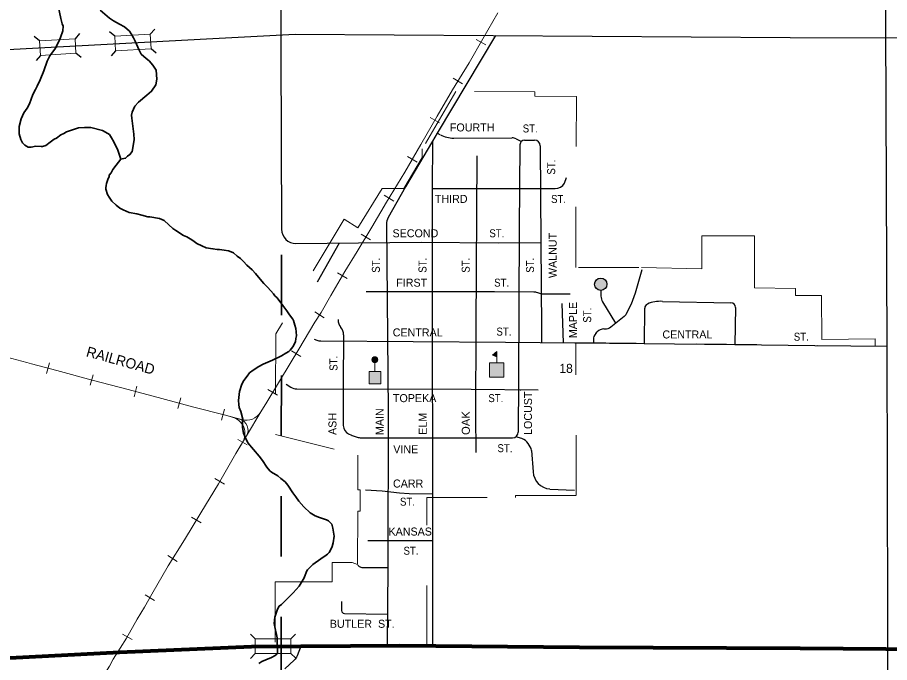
# Model space of a CAD drawing. Extents: x 194.09 to 198.68, y 55.65 to 59.59.
# Drawn here: x 195.365 to 196.811, y 57.116 to 58.185 of the extents above; entities that cross this region are included whole.
import ezdxf
from ezdxf.enums import TextEntityAlignment as Align

# ---------------------------------------------------------------- set-up
doc = ezdxf.new("R2010")
doc.units = 0
doc.header["$LTSCALE"] = 0.0061
doc.linetypes.add('DOT_DASHED', pattern=[7.7, 5, -1.2, 0.3, -1.2])
doc.linetypes.add('LONG_DASHED', pattern=[7.5, 6, -1.5])
for name, color, linetype, lineweight in [('12', 7, 'Continuous', 80), ('14', 7, 'Continuous', 25), ('17', 7, 'Continuous', 13), ('2', 7, 'DOT_DASHED', 35), ('21', 7, 'Continuous', 25), ('25', 7, 'Continuous', 35), ('32', 7, 'Continuous', 25), ('36', 7, 'Continuous', 13), ('4', 7, 'LONG_DASHED', 13)]:
    doc.layers.add(name, color=color, linetype=linetype, lineweight=lineweight)
doc.layers.add('45', color=7, linetype='Continuous')
doc.layers.add('49', color=7, linetype='Continuous')

msp = doc.modelspace()

# ---------------------------------------------------------------- hatches: boundary and pattern name
at = {"layer": '14'}
msp.add_hatch(color=256, dxfattribs=at).paths.add_polyline_path([(196.321869, 57.74318, 1), (196.342387, 57.74318, 1)])
at = {"layer": '32'}
for points in [[(196.159848, 57.623106), (196.152841, 57.625947), (196.159848, 57.632008)], [(196.147727, 57.589205), (196.147727, 57.613258), (196.17178, 57.613258), (196.17178, 57.589205)]]:
    msp.add_hatch(color=256, dxfattribs=at).paths.add_polyline_path(points)
at = {"layer": '36'}
for points in [[(195.957959, 57.613357, 1), (195.957533, 57.623158, 1)], [(195.948106, 57.57822), (195.948106, 57.598485), (195.967614, 57.598485), (195.967614, 57.57822)]]:
    msp.add_hatch(color=256, dxfattribs=at).paths.add_polyline_path(points)

# ---------------------------------------------------------------- linework, layer by layer
at = {"layer": '12'}
msp.add_lwpolyline([(194.133333, 57.0875), (194.619697, 57.090909), (194.833144, 57.098674), (195.170644, 57.114773), (195.534659, 57.133523), (195.75322, 57.142992), (195.999242, 57.144508), (196.297159, 57.142045), (196.662689, 57.140341), (196.875758, 57.138826), (196.951705, 57.1375)], dxfattribs=at)
at = {"layer": '14'}
for p, q in [((196.066288, 57.990909), (196.061174, 57.99375)), ((196.088447, 57.985417), (196.185038, 57.985606)), ((196.192045, 57.984091), (196.200568, 57.979735)), ((196.205871, 57.981818), (196.222348, 57.981818)), ((196.27197, 57.910606), (196.275568, 57.920265)), ((196.05303, 57.901705), (196.256629, 57.901705)), ((195.898485, 57.811364), (195.862311, 57.74678)), ((196.332197, 57.732955), (196.332386, 57.723674)), ((196.335227, 57.713826), (196.356818, 57.678788)), ((196.43428, 57.714773), (196.547917, 57.7125)), ((196.267614, 57.711364), (196.269697, 57.646402)), ((196.404924, 57.703598), (196.404167, 57.645076)), ((196.555303, 57.704735), (196.554545, 57.643561)), ((195.89697, 57.684848), (195.89697, 57.683902)), ((195.900947, 57.672348), (195.901515, 57.671591)), ((196.323864, 57.661553), (196.326326, 57.664394)), ((196.3375, 57.669129), (196.339394, 57.669129)), ((195.857197, 57.652462), (195.861364, 57.650758)), ((196.319886, 57.651515), (196.319886, 57.646023)), ((195.810795, 57.577462), (195.818561, 57.572727)), ((196.198864, 57.568371), (196.199621, 57.568371)), ((195.914205, 57.495265), (195.919129, 57.492992)), ((195.920265, 57.492614), (195.926894, 57.490152)), ((196.201515, 57.487689), (196.191477, 57.49053)), ((196.217614, 57.467614), (196.220076, 57.432197)), ((196.247538, 57.403977), (196.288826, 57.402083)), ((195.946023, 57.318939), (196.053409, 57.318939)), ((195.929356, 57.277841), (195.932008, 57.275758)), ((195.937879, 57.273674), (195.979545, 57.273674)), ((195.902652, 57.217614), (195.902652, 57.202462)), ((195.907386, 57.197727), (195.978977, 57.196402))]:
    msp.add_line(p, q, dxfattribs=at)
for points in [[(195.798674, 59.543939), (195.8, 58.719697), (195.80322, 57.83428)], [(196.806061, 59.543939), (196.803409, 58.30322), (196.806061, 57.64053), (196.809091, 56.530682), (196.80947, 55.756061)], [(194.133333, 58.09678), (194.677652, 58.1), (194.885038, 58.107008), (195.678977, 58.15), (195.825568, 58.157765), (196.645833, 58.152083), (197.083333, 58.150947), (197.921212, 58.149053)], [(196.157765, 58.155303), (196.061174, 57.99375), (196.05322, 57.980114), (196.008712, 57.904545), (195.979735, 57.853977)], [(196.05322, 57.980114), (196.05303, 57.901705), (196.052652, 57.696591), (196.053409, 57.396023), (196.053409, 57.318939), (196.05322, 57.143939)], [(196.198295, 57.974432), (196.19697, 57.835795), (196.195644, 57.582765), (196.195455, 57.498295)], [(196.231818, 57.972538), (196.232955, 57.812121), (196.233902, 57.669508), (196.233902, 57.64697)], [(196.126515, 57.956061), (196.125189, 57.672159), (196.124811, 57.527652), (196.125, 57.464583)], [(195.976894, 57.842235), (195.980114, 57.532386), (195.979545, 57.273674), (195.978409, 57.144508)], [(195.826894, 57.810606), (196.03428, 57.812689), (196.162121, 57.811553), (196.232955, 57.812121)], [(196.400189, 57.766856), (196.389015, 57.72822), (196.382386, 57.710227), (196.375, 57.695076), (196.373674, 57.692803), (196.372348, 57.691288), (196.370833, 57.689962), (196.348864, 57.672348)], [(195.943182, 57.731439), (196.155871, 57.731439), (196.221402, 57.730682), (196.222159, 57.730682), (196.223106, 57.730492), (196.223864, 57.730492), (196.225379, 57.730114), (196.227273, 57.729735), (196.233902, 57.727462), (196.28125, 57.727462)], [(195.905871, 57.659659), (195.905492, 57.577273), (195.905492, 57.509091)], [(195.868371, 57.649242), (196.174053, 57.647348), (196.404167, 57.645076), (196.554545, 57.643561), (196.686932, 57.641856), (196.806061, 57.64053)], [(195.828409, 57.569886), (196.117235, 57.569508), (196.22822, 57.568371)], [(195.933523, 57.489015), (196.089015, 57.488826), (196.185985, 57.488826)], [(195.942045, 57.402462), (195.970076, 57.400947), (195.998674, 57.397538), (196.014773, 57.396402), (196.053409, 57.396023)], [(195.835795, 57.144508), (195.828977, 57.127462), (195.827841, 57.125379), (195.826894, 57.123674), (195.825758, 57.12197), (195.824242, 57.120644), (195.808333, 57.106061)]]:
    msp.add_lwpolyline(points, dxfattribs=at)
msp.add_circle((196.332128, 57.74318), 0.010259, dxfattribs=at)
for centre, radius, start, end in [((196.08865, 58.03275), 0.047349, 241.8584, 269.78779), ((196.185427, 57.970445), 0.015167, 64.12692, 91.1327), ((196.205818, 57.974242), 0.007576, 90, 178.82286), ((196.222386, 57.972348), 0.00947, 0.84253, 90), ((196.255924, 57.920612), 0.01891, 272.09678, 328.05381), ((196.000617, 57.842741), 0.023674, 151.48445, 181.09869), ((195.826897, 57.83428), 0.023674, 180.20853, 270), ((196.351309, 57.723799), 0.018923, 180.4773, 211.80599), ((196.430318, 57.664089), 0.050838, 85.53039, 114.20127), ((196.412536, 57.703528), 0.007576, 113.80594, 179.22316), ((196.547682, 57.704883), 0.00762, 359.43028, 88.23374), ((195.915909, 57.683947), 0.018939, 180, 217.40536), ((195.88701, 57.659536), 0.01886, 0.2589, 39.72893), ((196.339393, 57.68428), 0.015152, 270, 308.41806), ((196.335038, 57.65144), 0.015152, 137.86241, 180), ((196.337443, 57.653977), 0.015152, 90, 136.97493), ((195.868724, 57.667838), 0.018599, 246.68692, 268.91214), ((195.828467, 57.588826), 0.018939, 238.3925, 270), ((195.920644, 57.509073), 0.015152, 180, 245.05609), ((196.185985, 57.498295), 0.00947, 270, 0), ((195.926816, 57.510367), 0.018939, 245.85446, 250.01689), ((195.933457, 57.507955), 0.018939, 249.90477, 270), ((196.189252, 57.461458), 0.028956, 12.32353, 64.94349), ((196.249993, 57.433915), 0.029967, 183.28624, 265.3091), ((195.937916, 57.283095), 0.009421, 231.15616, 269.81597), ((195.907386, 57.202466), 0.004735, 180, 268.93628)]:
    msp.add_arc(centre, radius, start, end, dxfattribs=at)
at = {"layer": '17'}
for p, q in [((196.125568, 58.148864), (196.141477, 58.139583)), ((196.0875, 58.084659), (196.10303, 58.075)), ((196.049242, 58.019697), (196.065152, 58.010606)), ((196.011742, 57.954735), (196.027652, 57.945644)), ((195.973295, 57.89072), (195.989015, 57.881061)), ((195.934848, 57.826136), (195.950568, 57.816667)), ((195.896023, 57.761932), (195.911932, 57.752652)), ((195.858333, 57.697538), (195.873864, 57.6875)), ((195.819508, 57.633144), (195.835227, 57.623485)), ((195.413826, 57.595265), (195.418561, 57.613068)), ((195.486174, 57.575758), (195.491098, 57.593371)), ((195.558712, 57.556629), (195.563447, 57.574242)), ((195.780492, 57.568939), (195.796212, 57.55947)), ((195.63125, 57.537311), (195.635985, 57.555114)), ((195.703788, 57.518182), (195.708523, 57.535985)), ((195.730682, 57.486174), (195.746402, 57.476894)), ((195.692803, 57.421402), (195.708712, 57.412121)), ((195.653977, 57.357386), (195.669697, 57.347917)), ((195.614773, 57.29375), (195.630303, 57.283902)), ((195.576894, 57.228598), (195.592803, 57.219318)), ((195.539394, 57.163447), (195.555492, 57.154545))]:
    msp.add_line(p, q, dxfattribs=at)
for points in [[(195.76875, 57.531629), (195.778598, 57.547917), (195.801136, 57.585417), (195.832008, 57.635606), (195.858523, 57.680492), (195.868561, 57.696212), (195.884659, 57.724432), (195.908144, 57.764205), (195.92822, 57.797348), (195.952841, 57.837879), (195.977273, 57.879356), (196.007386, 57.928788), (196.033902, 57.974621), (196.060985, 58.021591), (196.086553, 58.06553), (196.114015, 58.110038), (196.136742, 58.149621), (196.161364, 58.192803)], [(195.858523, 57.680492), (195.868561, 57.696212), (195.884659, 57.724432), (195.908144, 57.764205), (195.92822, 57.797348), (195.952841, 57.837879), (195.977273, 57.879356), (196.007386, 57.928788), (196.033902, 57.974621), (196.060985, 58.021591), (196.086553, 58.06553), (196.114015, 58.110038), (196.136742, 58.149621), (196.161364, 58.192803)], [(195.76875, 57.531629), (195.778598, 57.547917), (195.801136, 57.585417), (195.832008, 57.635606), (195.858523, 57.680492)], [(195.381061, 57.613826), (195.347727, 57.622538), (195.314205, 57.63125), (195.273106, 57.642803), (195.220265, 57.657386), (195.176515, 57.669697)], [(195.736932, 57.518939), (195.708144, 57.526705), (195.657955, 57.539773), (195.604735, 57.553977), (195.548864, 57.56875), (195.489205, 57.58447), (195.430492, 57.600568), (195.388636, 57.611553), (195.381061, 57.613826), (195.347727, 57.622538)], [(195.430492, 57.600568), (195.388636, 57.611553), (195.381061, 57.613826)], [(195.733523, 57.519886), (195.708144, 57.526705), (195.657955, 57.539773), (195.604735, 57.553977), (195.548864, 57.56875), (195.489205, 57.58447), (195.430492, 57.600568)], [(195.76875, 57.531629), (195.744886, 57.491856), (195.727462, 57.462689)], [(195.563826, 57.188258), (195.575758, 57.208333), (195.588258, 57.229545), (195.615152, 57.276894), (195.642235, 57.319886), (195.669318, 57.364773), (195.698485, 57.4125), (195.727462, 57.462689), (195.744886, 57.491856)], [(195.517803, 57.110417), (195.524242, 57.122159), (195.535417, 57.14053), (195.546212, 57.156629), (195.563826, 57.188258), (195.575758, 57.208333), (195.588258, 57.229545), (195.615152, 57.276894), (195.642235, 57.319886), (195.669318, 57.364773), (195.698485, 57.4125), (195.727462, 57.462689), (195.738447, 57.481061)], [(195.535417, 57.14053), (195.546212, 57.156629), (195.563826, 57.188258)], [(195.510227, 57.098106), (195.517803, 57.110417), (195.524242, 57.122159), (195.535417, 57.14053)]]:
    msp.add_lwpolyline(points, dxfattribs=at)
for centre, radius, start, end in [((195.744455, 57.546358), 0.028409, 253.68931, 328.83485), ((195.74442, 57.546295), 0.028409, 254.81416, 328.8407), ((195.714085, 57.495692), 0.028409, 329.14579, 74.96218), ((195.728668, 57.501597), 0.018939, 329.11153, 74.99868)]:
    msp.add_arc(centre, radius, start, end, dxfattribs=at)
at = {"layer": '2'}
msp.add_line((195.802273, 57.092045), (195.80322, 57.835038), dxfattribs=at)
at = {"layer": '21'}
for p, q in [((195.592992, 58.165909), (195.585606, 58.157386)), ((195.401894, 58.146402), (195.393371, 58.153598)), ((195.468182, 58.158523), (195.460985, 58.15)), ((195.526705, 58.153977), (195.517992, 58.161174)), ((195.595455, 58.125947), (195.586932, 58.133333)), ((195.403409, 58.122348), (195.396212, 58.113826)), ((195.471023, 58.11875), (195.462311, 58.125947)), ((195.52803, 58.129924), (195.520644, 58.121402)), ((195.759659, 57.155492), (195.751515, 57.163258)), ((195.826515, 57.163636), (195.81875, 57.155492)), ((195.759659, 57.131439), (195.751894, 57.123295)), ((195.826894, 57.123674), (195.81875, 57.131439))]:
    msp.add_line(p, q, dxfattribs=at)
at = {"layer": '21', "lineweight": 13}
for points in [[(195.403409, 58.122348), (195.462311, 58.125947), (195.460985, 58.15), (195.401894, 58.146402)], [(195.52803, 58.129924), (195.586932, 58.133333), (195.585606, 58.157386), (195.526705, 58.153977)], [(195.759659, 57.131439), (195.81875, 57.131439), (195.81875, 57.155492), (195.759659, 57.155492)]]:
    msp.add_lwpolyline(points, close=True, dxfattribs=at)
at = {"layer": '25'}
for points in [[(195.432576, 58.207386), (195.4375, 58.183523), (195.439773, 58.174432), (195.441098, 58.170644), (195.44072, 58.163258), (195.436932, 58.151894), (195.435417, 58.149242), (195.428598, 58.134091), (195.419318, 58.121591), (195.414583, 58.113068), (195.409091, 58.096591), (195.40322, 58.081818), (195.398106, 58.071591), (195.395455, 58.065909), (195.391098, 58.057765), (195.385227, 58.042235), (195.381439, 58.034848), (195.376136, 58.027083), (195.371402, 58.017424), (195.368371, 58.004545), (195.368182, 57.992424), (195.370833, 57.982955), (195.374053, 57.977652), (195.377841, 57.973485), (195.382955, 57.970265), (195.388068, 57.970265), (195.395644, 57.97197), (195.404735, 57.971591), (195.407197, 57.971212), (195.4125, 57.972917), (195.419508, 57.978598), (195.426136, 57.983523), (195.429924, 57.985417), (195.4375, 57.99072), (195.442424, 57.992992), (195.44678, 57.995455), (195.455114, 57.998295), (195.459848, 58.000189), (195.466856, 58.002083), (195.476326, 58.00303), (195.487121, 58.002652), (195.506439, 57.998106), (195.511553, 57.995076), (195.517803, 57.991288), (195.521402, 57.985985), (195.525379, 57.979356), (195.531818, 57.965152), (195.53447, 57.957197), (195.536932, 57.950568), (195.538826, 57.950758), (195.544697, 57.952083), (195.548106, 57.955303), (195.551705, 57.957955), (195.555303, 57.963258), (195.557386, 57.972348), (195.559091, 57.983144), (195.558144, 57.992045), (195.555114, 58.018561), (195.554735, 58.023295), (195.555492, 58.028409), (195.559848, 58.038258), (195.566098, 58.045076), (195.579924, 58.05625), (195.587689, 58.063068), (195.594697, 58.073674), (195.596591, 58.082955), (195.595455, 58.097727), (195.589773, 58.106061), (195.583523, 58.113258), (195.578977, 58.117045), (195.570265, 58.124432), (195.567424, 58.13125), (195.560417, 58.145833), (195.557576, 58.151326), (195.554167, 58.158144), (195.550947, 58.162311), (195.542614, 58.169886), (195.534848, 58.173864), (195.524621, 58.179735), (195.517992, 58.18428), (195.502652, 58.197159)], [(195.536932, 57.950568), (195.528977, 57.94053), (195.523674, 57.933333), (195.520644, 57.92803), (195.517614, 57.923864), (195.517235, 57.92197), (195.515341, 57.916856), (195.512879, 57.910227), (195.512311, 57.906818), (195.511742, 57.902841), (195.511932, 57.900568), (195.514962, 57.891667), (195.517424, 57.887689), (195.52197, 57.881061), (195.528788, 57.874432), (195.535227, 57.869129), (195.54072, 57.866477), (195.550568, 57.862121), (195.563068, 57.859659), (195.571591, 57.857576), (195.581439, 57.855114), (195.584659, 57.855114), (195.600758, 57.852273), (195.608333, 57.848864), (195.616477, 57.841477), (195.623106, 57.835606), (195.627841, 57.832008), (195.64053, 57.824242), (195.646212, 57.821591), (195.651515, 57.818182), (195.65625, 57.81572), (195.662879, 57.810985), (195.671023, 57.807008), (195.678409, 57.803788), (195.689394, 57.802083), (195.696212, 57.800947), (195.700379, 57.800758), (195.707765, 57.799621), (195.715341, 57.798485), (195.719697, 57.79697), (195.723485, 57.795265), (195.729735, 57.789962), (195.735038, 57.785985), (195.739962, 57.780682), (195.745644, 57.775), (195.754356, 57.767235), (195.759848, 57.760795), (195.764773, 57.755114), (195.773864, 57.744318), (195.780303, 57.737879), (195.789773, 57.727462), (195.792235, 57.723864), (195.795833, 57.720455), (195.805114, 57.707955), (195.811932, 57.699053), (195.816477, 57.692803), (195.82178, 57.685227), (195.823106, 57.683333), (195.825379, 57.675568), (195.827083, 57.670076), (195.827462, 57.664205), (195.82803, 57.657576), (195.827083, 57.653598), (195.826136, 57.647727), (195.82197, 57.639394), (195.817614, 57.634091), (195.815152, 57.631629), (195.810417, 57.629167), (195.802841, 57.624432), (195.788068, 57.617424), (195.772727, 57.610606), (195.765341, 57.606818), (195.756061, 57.600947), (195.75, 57.596212), (195.746023, 57.591098), (195.74053, 57.583523), (195.737311, 57.577462), (195.733333, 57.56572), (195.732765, 57.560606), (195.731629, 57.550568), (195.732576, 57.544129), (195.732955, 57.539015), (195.735795, 57.532197), (195.739205, 57.519697), (195.738447, 57.514583), (195.738636, 57.508144), (195.738636, 57.505871), (195.739962, 57.496591), (195.742614, 57.489773), (195.747348, 57.480303), (195.756439, 57.469508), (195.766288, 57.458333), (195.77178, 57.451136), (195.778598, 57.439962), (195.783523, 57.434091), (195.786364, 57.431629), (195.79697, 57.425568), (195.801705, 57.421591), (195.808902, 57.41572)], [(195.808902, 57.41572), (195.813636, 57.410227), (195.82178, 57.397727), (195.826894, 57.391098), (195.831629, 57.383712), (195.839962, 57.374621), (195.850758, 57.364583), (195.859091, 57.35947), (195.865909, 57.356818), (195.877841, 57.352652), (195.880682, 57.351326), (195.886553, 57.345644), (195.888258, 57.338826), (195.890152, 57.325758), (195.888636, 57.314583), (195.887121, 57.308523), (195.883902, 57.301705), (195.881818, 57.298674), (195.879167, 57.296023), (195.877273, 57.294508), (195.867992, 57.288258), (195.854735, 57.279167), (195.846402, 57.269886), (195.845076, 57.268371), (195.841098, 57.258712), (195.84072, 57.256629), (195.832576, 57.242992), (195.822538, 57.231818), (195.807386, 57.216856), (195.802841, 57.212879), (195.799242, 57.210038), (195.796591, 57.204735), (195.792045, 57.191856), (195.791098, 57.18125), (195.792992, 57.169886), (195.794129, 57.16553), (195.795644, 57.157386), (195.796023, 57.14697), (195.796212, 57.134091), (195.796402, 57.132386), (195.795076, 57.130492), (195.792424, 57.128409), (195.786742, 57.124621), (195.776894, 57.121023), (195.770455, 57.117992), (195.765341, 57.115152)]]:
    msp.add_lwpolyline(points, dxfattribs=at)
at = {"layer": '32', "lineweight": 13}
msp.add_line((196.159848, 57.613258), (196.159848, 57.623106), dxfattribs=at)
for points in [[(196.159848, 57.623106), (196.152841, 57.625947), (196.159848, 57.632008)], [(196.147727, 57.589205), (196.147727, 57.613258), (196.17178, 57.613258), (196.17178, 57.589205)]]:
    msp.add_lwpolyline(points, close=True, dxfattribs=at)
at = {"layer": '36'}
msp.add_line((195.957955, 57.597917), (195.957955, 57.613636), dxfattribs=at)
msp.add_lwpolyline([(195.948106, 57.57822), (195.948106, 57.598485), (195.967614, 57.598485), (195.967614, 57.57822)], close=True, dxfattribs=at)
msp.add_circle((195.957746, 57.618258), 0.004905, dxfattribs=at)
at = {"layer": '4'}
for points in [[(196.291856, 58.054356), (196.222727, 58.054545), (196.222727, 58.062121), (196.092235, 58.0625), (196.036174, 57.967424), (196.036174, 57.953409), (196.005871, 57.901894), (195.969697, 57.901705), (195.929545, 57.836932), (195.907008, 57.851136), (195.793561, 57.660795)], [(196.517424, 57.823485), (196.499432, 57.823485), (196.499432, 57.768561), (196.395076, 57.771212), (196.29072, 57.771212), (196.291856, 58.054356)], [(195.792803, 57.250189), (195.792803, 57.144318), (196.04375, 57.143939), (196.043939, 57.390152), (196.190909, 57.390152), (196.190909, 57.393182), (196.291667, 57.393182), (196.29072, 57.64697), (196.786742, 57.64072), (196.786742, 57.65303), (196.698295, 57.651705), (196.697917, 57.724811), (196.655114, 57.724811), (196.655114, 57.736174), (196.587121, 57.737121), (196.587121, 57.823485), (196.517992, 57.823485)], [(195.793561, 57.660795), (195.793182, 57.494508), (195.929545, 57.460038), (195.929735, 57.402652)], [(195.929735, 57.402652), (195.933523, 57.402652), (195.933523, 57.367045), (195.929735, 57.367045), (195.929167, 57.278788), (195.920076, 57.282386), (195.887121, 57.282386), (195.887121, 57.250189), (195.792803, 57.250189)]]:
    msp.add_lwpolyline(points, dxfattribs=at)

# ---------------------------------------------------------------- texts
at = {"layer": '17'}
msp.add_text('RAILROAD', height=0.017, rotation=344.565, dxfattribs=at).set_placement((195.534196, 57.608591), align=Align.CENTER)
at = {"layer": '45'}
msp.add_text('18', height=0.01496, dxfattribs=at).set_placement((196.274716, 57.596402), align=Align.CENTER)
at = {"layer": '49'}
for s, p in [('FOURTH', (196.119034, 57.996402)), ('THIRD', (196.08428, 57.87803)), ('SECOND', (196.025, 57.821023)), ('FIRST', (196.018845, 57.739205)), ('CENTRAL', (196.028788, 57.656818)), ('CENTRAL', (196.475758, 57.653409)), ('TOPEKA', (196.023674, 57.547917)), ('VINE', (196.008996, 57.463258)), ('CARR', (196.012973, 57.406439)), ('KANSAS', (196.016383, 57.326894)), ('BUTLER  ST.', (195.936837, 57.174053))]:
    msp.add_text(s, height=0.01326, dxfattribs=at).set_placement(p, align=Align.CENTER)
at = {"layer": '49', "width": 0.9}
for p in [(196.215246, 57.994697), (196.262216, 57.877841), (196.159943, 57.821023), (196.167898, 57.739205), (196.171686, 57.658144), (196.664489, 57.649621), (196.158239, 57.547917), (196.17339, 57.464962), (196.011837, 57.376326), (196.017708, 57.295076)]:
    msp.add_text('ST.', height=0.01326, dxfattribs=at).set_placement(p, align=Align.CENTER)
at = {"layer": '49'}
for s, width, p in [('ST.', 0.9, (196.256629, 57.937216)), ('ST.', 0.9, (195.966098, 57.774716)), ('ST.', 0.9, (196.043371, 57.774716)), ('ST.', 0.9, (196.114962, 57.774716)), ('ST.', 0.9, (196.221591, 57.774716)), ('ST.', 0.9, (196.316288, 57.691951)), ('ST.', 0.9, (195.895833, 57.612216)), ('OAK', 1.05, (196.115152, 57.513163))]:
    msp.add_text(s, height=0.01326, rotation=90, dxfattribs=dict(at, width=width)).set_placement(p, align=Align.CENTER)
for s, p in [('WALNUT', (196.259091, 57.790909)), ('MAPLE', (196.292803, 57.683902)), ('LOCUST', (196.218182, 57.529451)), ('ASH', (195.894129, 57.511742)), ('MAIN', (195.972348, 57.51553)), ('ELM', (196.04375, 57.512027))]:
    msp.add_text(s, height=0.01326, rotation=90, dxfattribs=at).set_placement(p, align=Align.CENTER)

doc.saveas('drawing.dxf')
